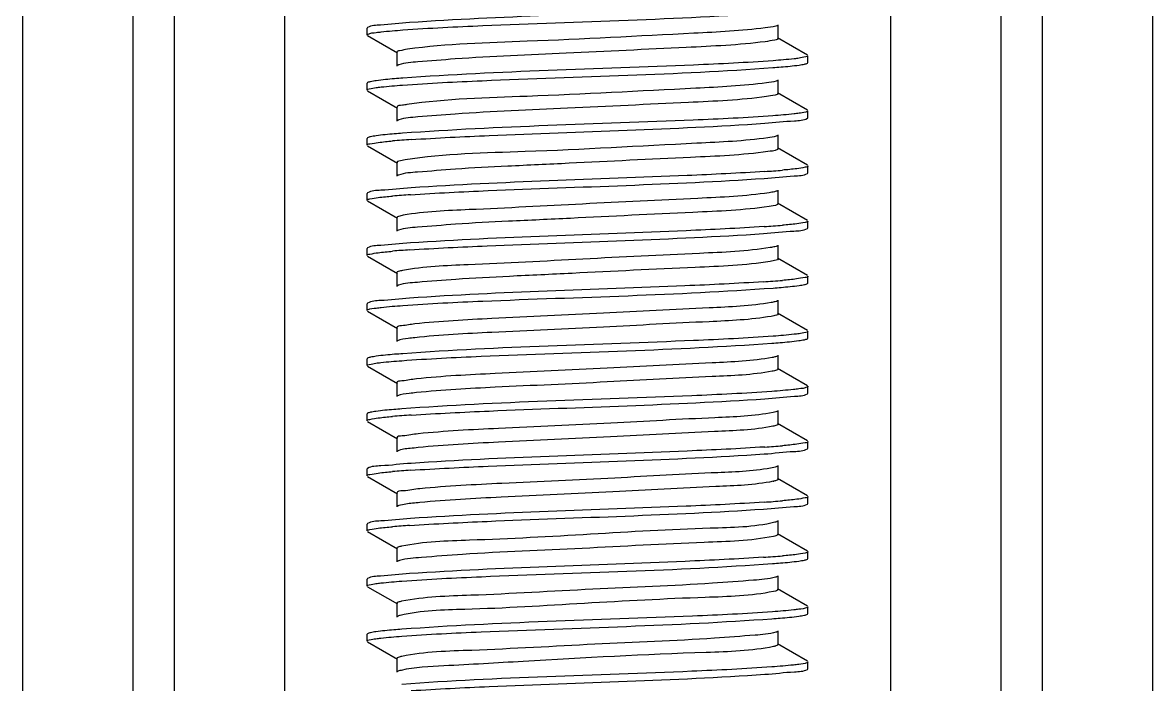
# Model space of a CAD drawing. Extents: x 27938 to 650306, y -92720 to 1524912.
# Drawn here: x 294381.2 to 294869.4, y 843478.6 to 843764.6 of the extents above; entities that cross this region are included whole.
import ezdxf

# ---------------------------------------------------------------- set-up
doc = ezdxf.new("R2010")
doc.units = 0
doc.header["$LTSCALE"] = 1000
doc.header["$MEASUREMENT"] = 0

msp = doc.modelspace()

# ---------------------------------------------------------------- linework, layer by layer
at = {"linetype": 'Continuous'}
for p, q in [((294381.22, 847691.77), (294381.22, 842950.74)), ((294428.85, 847691.77), (294428.85, 842950.74)), ((294446.71, 847691.77), (294446.71, 842950.74)), ((294494.33, 847691.77), (294494.33, 842950.74)), ((294756.27, 847691.77), (294756.27, 842950.74)), ((294803.9, 847691.77), (294803.9, 842950.74)), ((294821.76, 847691.77), (294821.76, 842950.74)), ((294869.39, 847691.77), (294869.39, 842950.74)), ((294530.28, 843762.48), (294530.05, 843762.22)), ((294530.05, 843759.24), (294530.05, 843762.22)), ((294530.05, 843759.24), (294530.05, 843762.22)), ((294707.67, 843757.75), (294707.67, 843763.71)), ((294530.28, 843758.98), (294543.2, 843751.5)), ((294720.33, 843750.57), (294707.41, 843758.05)), ((294542.94, 843751.8), (294542.94, 843745.85)), ((294720.56, 843747.34), (294720.56, 843750.31)), ((294720.56, 843747.34), (294720.56, 843750.31)), ((294720.33, 843747.07), (294720.56, 843747.34)), ((294707.67, 843733.94), (294707.67, 843739.89)), ((294530.28, 843738.67), (294530.05, 843738.41)), ((294530.05, 843735.43), (294530.05, 843738.41)), ((294530.05, 843735.43), (294530.05, 843738.41)), ((294530.28, 843735.17), (294543.2, 843727.69)), ((294720.33, 843726.76), (294707.41, 843734.24)), ((294542.94, 843727.99), (294542.94, 843722.03)), ((294720.56, 843723.52), (294720.56, 843726.5)), ((294720.56, 843723.52), (294720.56, 843726.5)), ((294720.33, 843723.26), (294720.56, 843723.52)), ((294707.67, 843710.13), (294707.67, 843716.08)), ((294530.28, 843714.85), (294530.05, 843714.59)), ((294530.05, 843711.62), (294530.05, 843714.59)), ((294530.05, 843711.62), (294530.05, 843714.59)), ((294530.28, 843711.36), (294543.2, 843703.87)), ((294720.33, 843702.95), (294707.41, 843710.43)), ((294542.94, 843704.17), (294542.94, 843698.22)), ((294720.56, 843699.71), (294720.56, 843702.69)), ((294720.56, 843699.71), (294720.56, 843702.69)), ((294720.33, 843699.45), (294720.56, 843699.71)), ((294707.67, 843686.31), (294707.67, 843692.27)), ((294530.28, 843691.04), (294530.05, 843690.78)), ((294530.05, 843687.8), (294530.05, 843690.78)), ((294530.05, 843687.8), (294530.05, 843690.78)), ((294530.28, 843687.54), (294543.2, 843680.06)), ((294720.33, 843679.13), (294707.41, 843686.62)), ((294542.94, 843680.36), (294542.94, 843674.41)), ((294720.56, 843675.9), (294720.56, 843678.87)), ((294720.56, 843675.9), (294720.56, 843678.87)), ((294543.65, 843674.91), (294543.2, 843674.71)), ((294720.33, 843675.64), (294720.56, 843675.9)), ((294530.28, 843667.23), (294530.05, 843666.97)), ((294530.05, 843663.99), (294530.05, 843666.97)), ((294530.05, 843663.99), (294530.05, 843666.97)), ((294707.67, 843662.5), (294707.67, 843668.46)), ((294530.28, 843663.73), (294543.2, 843656.25)), ((294720.33, 843655.32), (294707.41, 843662.8)), ((294542.94, 843656.55), (294542.94, 843650.6)), ((294720.33, 843651.82), (294720.56, 843652.08)), ((294720.56, 843652.08), (294720.56, 843655.06)), ((294720.56, 843652.08), (294720.56, 843655.06)), ((294543.61, 843651.08), (294543.2, 843650.9)), ((294530.28, 843643.41), (294530.05, 843643.15)), ((294530.05, 843640.18), (294530.05, 843643.15)), ((294530.05, 843640.18), (294530.05, 843643.15)), ((294707.67, 843638.69), (294707.67, 843644.64)), ((294530.28, 843639.92), (294543.2, 843632.43)), ((294720.33, 843631.51), (294707.41, 843638.99)), ((294542.94, 843632.74), (294542.94, 843626.78)), ((294720.33, 843628.01), (294720.56, 843628.27)), ((294720.56, 843628.27), (294720.56, 843631.25)), ((294720.56, 843628.27), (294720.56, 843631.25)), ((294530.28, 843619.6), (294530.05, 843619.34)), ((294530.05, 843616.36), (294530.05, 843619.34)), ((294530.05, 843616.36), (294530.05, 843619.34)), ((294707.67, 843614.88), (294707.67, 843620.83)), ((294530.28, 843616.1), (294543.2, 843608.62)), ((294720.33, 843607.7), (294707.41, 843615.18)), ((294542.94, 843608.92), (294542.94, 843602.97)), ((294720.33, 843604.2), (294720.56, 843604.46)), ((294720.56, 843604.46), (294720.56, 843607.43)), ((294720.56, 843604.46), (294720.56, 843607.43)), ((294530.28, 843595.79), (294530.05, 843595.53)), ((294530.05, 843592.55), (294530.05, 843595.53)), ((294530.05, 843592.55), (294530.05, 843595.53)), ((294707.67, 843591.06), (294707.67, 843597.02)), ((294530.28, 843592.29), (294543.2, 843584.81)), ((294720.33, 843583.88), (294707.41, 843591.37)), ((294542.94, 843585.11), (294542.94, 843579.16)), ((294720.33, 843580.38), (294720.56, 843580.65)), ((294720.56, 843580.65), (294720.56, 843583.62)), ((294720.56, 843580.65), (294720.56, 843583.62)), ((294530.28, 843571.98), (294530.05, 843571.72)), ((294530.05, 843568.74), (294530.05, 843571.72)), ((294530.05, 843568.74), (294530.05, 843571.72)), ((294707.67, 843567.25), (294707.67, 843573.2)), ((294530.28, 843568.48), (294543.2, 843561)), ((294720.33, 843560.07), (294707.41, 843567.55)), ((294542.94, 843561.3), (294542.94, 843555.34)), ((294720.56, 843556.83), (294720.56, 843559.81)), ((294720.56, 843556.83), (294720.56, 843559.81)), ((294720.33, 843556.57), (294720.56, 843556.83)), ((294530.28, 843548.16), (294530.05, 843547.9)), ((294530.05, 843544.93), (294530.05, 843547.9)), ((294530.05, 843544.93), (294530.05, 843547.9)), ((294530.28, 843544.67), (294543.2, 843537.18)), ((294707.67, 843543.44), (294707.67, 843549.39)), ((294706.2, 843542.72), (294705.6, 843542.59)), ((294720.33, 843536.26), (294707.41, 843543.74)), ((294542.94, 843537.48), (294542.94, 843531.53)), ((294720.56, 843533.02), (294720.56, 843536)), ((294720.56, 843533.02), (294720.56, 843536)), ((294720.33, 843532.76), (294720.56, 843533.02)), ((294707.67, 843519.63), (294707.67, 843525.58)), ((294530.28, 843524.35), (294530.05, 843524.09)), ((294530.05, 843521.11), (294530.05, 843524.09)), ((294530.05, 843521.11), (294530.05, 843524.09)), ((294530.28, 843520.85), (294543.2, 843513.37)), ((294706.49, 843518.98), (294705.65, 843518.79)), ((294720.33, 843512.44), (294707.41, 843519.93)), ((294542.94, 843513.67), (294542.94, 843507.72)), ((294720.56, 843509.21), (294720.56, 843512.18)), ((294720.56, 843509.21), (294720.56, 843512.18)), ((294720.33, 843508.95), (294720.56, 843509.21)), ((294707.67, 843495.81), (294707.67, 843501.77)), ((294530.28, 843500.54), (294530.05, 843500.28)), ((294530.05, 843497.3), (294530.05, 843500.28)), ((294530.05, 843497.3), (294530.05, 843500.28)), ((294530.28, 843497.04), (294543.2, 843489.56)), ((294720.33, 843488.63), (294707.41, 843496.11)), ((294542.94, 843489.86), (294542.94, 843483.91)), ((294720.56, 843485.39), (294720.56, 843488.37)), ((294720.56, 843485.39), (294720.56, 843488.37)), ((294720.33, 843485.13), (294720.56, 843485.39))]:
    msp.add_line(p, q, dxfattribs=at)
for centre, radius, start, end in [((294576.83, 843287.34), 427.62, 93.719, 94.7992), ((294674.3, 844120.37), 421, 273.7601, 274.8008), ((294576.42, 843268.74), 422.38, 93.7519, 94.8), ((294673.89, 844101.72), 426.18, 273.7273, 274.8001), ((294575.99, 843250.35), 416.95, 93.7864, 94.801), ((294673.51, 844082.78), 431.07, 273.6966, 274.7995), ((294576.84, 843168.11), 427.78, 93.7179, 94.7992), ((294674.31, 844001.13), 420.83, 273.7612, 274.8008), ((294576.43, 843149.5), 422.56, 93.7508, 94.8), ((294701.57, 843585.91), 19.92, 281.4492, 282.4619), ((294673.91, 843982.49), 426.01, 273.7284, 274.8001), ((294576, 843131.11), 417.13, 93.7852, 94.8009), ((294673.52, 843963.56), 430.91, 273.6976, 274.7995)]:
    msp.add_arc(centre, radius, start, end, dxfattribs=at)
for points, knots in [([(294701.29, 843771.67), (294690.01, 843770.93), (294639.06, 843768.49), (294588.05, 843767.28), (294548.44, 843764.61)], [0, 0, 0, 0, 0.221727, 1, 1, 1, 1]), ([(294548.44, 843764.61), (294544.24, 843764.33), (294538.34, 843763.51), (294531.92, 843763.42), (294530.28, 843762.48)], [0, 0, 0, 0, 0.690699, 1, 1, 1, 1]), ([(294545.49, 843761.43), (294557.01, 843762.27), (294610.34, 843764.87), (294663.76, 843765.91), (294705.5, 843768.99)], [0, 0, 0, 0, 0.216168, 1, 1, 1, 1]), ([(294530.05, 843759.24), (294530.05, 843759.37), (294531.46, 843760.25), (294532.76, 843760.16), (294534.01, 843760.34)], [0, 0, 0, 0, 0.088884, 1, 1, 1, 1]), ([(294534.01, 843760.34), (294534.74, 843760.44), (294538.56, 843760.9), (294542.39, 843761.2), (294545.49, 843761.43)], [0, 0, 0, 0, 0.191575, 1, 1, 1, 1]), ([(294702.09, 843762.3), (294691.86, 843761), (294657.52, 843759.37), (294606.06, 843756.47), (294564.65, 843755.46), (294547.54, 843753.07)], [0, 0, 0, 0, 0.199783, 0.665188, 1, 1, 1, 1]), ([(294707.41, 843763.41), (294707.19, 843763.28), (294705.45, 843762.7), (294703.64, 843762.5), (294702.09, 843762.3)], [0, 0, 0, 0, 0.137062, 1, 1, 1, 1]), ([(294702.09, 843756.35), (294690.77, 843754.91), (294662.05, 843753.63), (294617.42, 843751.32), (294578.67, 843749.84), (294554.68, 843747.82), (294546.47, 843747.23), (294543.83, 843746.4)], [0, 0, 0, 0, 0.215732, 0.542961, 0.846149, 0.947566, 1, 1, 1, 1]), ([(294707.67, 843757.75), (294707.67, 843757.23), (294704.88, 843756.91), (294703.48, 843756.53), (294702.09, 843756.35)], [0, 0, 0, 0, 0.271371, 1, 1, 1, 1]), ([(294547.54, 843753.07), (294546.39, 843752.91), (294545.2, 843752.6), (294542.94, 843752.24), (294542.94, 843751.8)], [0, 0, 0, 0, 0.725335, 1, 1, 1, 1]), ([(294720.56, 843750.31), (294720.56, 843749.94), (294718.67, 843749.62), (294717.68, 843749.37), (294716.72, 843749.23)], [0, 0, 0, 0, 0.27461, 1, 1, 1, 1]), ([(294543.83, 843746.4), (294543.71, 843746.36), (294543.5, 843746.29), (294543.29, 843746.2), (294543.2, 843746.15)], [0, 0, 0, 0, 0.562806, 1, 1, 1, 1]), ([(294545.33, 843737.61), (294556.83, 843738.45), (294610.2, 843741.05), (294663.65, 843742.09), (294705.45, 843745.17)], [0, 0, 0, 0, 0.215679, 1, 1, 1, 1]), ([(294705.5, 843748.15), (294694.07, 843747.31), (294640.73, 843744.71), (294587.32, 843743.64), (294545.49, 843740.59)], [0, 0, 0, 0, 0.214685, 1, 1, 1, 1]), ([(294705.45, 843745.17), (294706.6, 843745.26), (294710.36, 843745.55), (294714.12, 843745.89), (294716.7, 843746.25)], [0, 0, 0, 0, 0.307511, 1, 1, 1, 1]), ([(294716.72, 843749.23), (294716.01, 843749.13), (294712.28, 843748.67), (294708.53, 843748.38), (294705.5, 843748.15)], [0, 0, 0, 0, 0.191301, 1, 1, 1, 1]), ([(294716.7, 843746.25), (294717.49, 843746.37), (294718.71, 843746.58), (294719.94, 843746.85), (294720.33, 843747.07)], [0, 0, 0, 0, 0.642979, 1, 1, 1, 1]), ([(294545.49, 843740.59), (294544.32, 843740.51), (294540.48, 843740.21), (294536.65, 843739.87), (294534.01, 843739.5)], [0, 0, 0, 0, 0.307212, 1, 1, 1, 1]), ([(294530.05, 843735.43), (294530.05, 843735.8), (294531.97, 843736.12), (294532.98, 843736.38), (294533.97, 843736.52)], [0, 0, 0, 0, 0.274258, 1, 1, 1, 1]), ([(294534.01, 843739.5), (294533.2, 843739.39), (294531.95, 843739.17), (294530.67, 843738.89), (294530.28, 843738.67)], [0, 0, 0, 0, 0.644106, 1, 1, 1, 1]), ([(294533.97, 843736.52), (294534.69, 843736.62), (294538.47, 843737.08), (294542.26, 843737.38), (294545.33, 843737.61)], [0, 0, 0, 0, 0.191496, 1, 1, 1, 1]), ([(294702.67, 843738.57), (294692.53, 843737.21), (294657.98, 843735.62), (294606.24, 843732.61), (294564.43, 843731.71), (294547.22, 843729.21)], [0, 0, 0, 0, 0.197098, 0.665048, 1, 1, 1, 1]), ([(294707.4, 843739.59), (294707.21, 843739.48), (294705.66, 843738.95), (294704.05, 843738.75), (294702.67, 843738.57)], [0, 0, 0, 0, 0.140352, 1, 1, 1, 1]), ([(294702.67, 843732.61), (294691.49, 843731.11), (294662.75, 843729.88), (294617.95, 843727.52), (294578.84, 843726.06), (294554.65, 843723.99), (294546.39, 843723.43), (294543.76, 843722.57)], [0, 0, 0, 0, 0.212511, 0.540713, 0.846077, 0.947938, 1, 1, 1, 1]), ([(294707.67, 843733.94), (294707.67, 843733.47), (294705.19, 843733.12), (294703.92, 843732.78), (294702.67, 843732.61)], [0, 0, 0, 0, 0.273189, 1, 1, 1, 1]), ([(294547.22, 843729.21), (294546.6, 843729.12), (294545.39, 843728.78), (294542.94, 843728.85), (294542.94, 843727.99)], [0, 0, 0, 0, 0.421551, 1, 1, 1, 1]), ([(294716.7, 843725.42), (294715.99, 843725.32), (294712.25, 843724.86), (294708.49, 843724.56), (294705.45, 843724.34)], [0, 0, 0, 0, 0.191312, 1, 1, 1, 1]), ([(294720.56, 843726.5), (294720.56, 843726.13), (294718.67, 843725.81), (294717.67, 843725.55), (294716.7, 843725.42)], [0, 0, 0, 0, 0.274539, 1, 1, 1, 1]), ([(294543.76, 843722.57), (294543.65, 843722.53), (294543.46, 843722.47), (294543.28, 843722.38), (294543.2, 843722.34)], [0, 0, 0, 0, 0.558561, 1, 1, 1, 1]), ([(294705.45, 843724.34), (294693.99, 843723.49), (294640.61, 843720.89), (294587.16, 843719.83), (294545.33, 843716.77)], [0, 0, 0, 0, 0.215024, 1, 1, 1, 1]), ([(294549.09, 843714.05), (294560.34, 843714.8), (294611.27, 843717.24), (294662.27, 843718.46), (294701.91, 843721.11)], [0, 0, 0, 0, 0.220951, 1, 1, 1, 1]), ([(294701.91, 843721.11), (294706.18, 843721.4), (294712.15, 843722.22), (294718.67, 843722.31), (294720.33, 843723.26)], [0, 0, 0, 0, 0.690937, 1, 1, 1, 1]), ([(294533.97, 843715.68), (294533.16, 843715.57), (294531.93, 843715.36), (294530.67, 843715.08), (294530.28, 843714.85)], [0, 0, 0, 0, 0.643624, 1, 1, 1, 1]), ([(294545.33, 843716.77), (294544.17, 843716.68), (294540.37, 843716.39), (294536.58, 843716.05), (294533.97, 843715.68)], [0, 0, 0, 0, 0.307309, 1, 1, 1, 1]), ([(294707.4, 843715.78), (294707.22, 843715.68), (294705.87, 843715.19), (294704.44, 843715), (294703.22, 843714.83)], [0, 0, 0, 0, 0.143993, 1, 1, 1, 1]), ([(294530.05, 843711.62), (294530.05, 843712.07), (294532.49, 843712.34), (294533.7, 843712.68), (294534.92, 843712.83)], [0, 0, 0, 0, 0.27062, 1, 1, 1, 1]), ([(294703.22, 843714.83), (294693.08, 843713.39), (294658.04, 843711.87), (294605.9, 843708.64), (294563.61, 843708.01), (294546.48, 843705.29)], [0, 0, 0, 0, 0.195714, 0.66858, 1, 1, 1, 1]), ([(294703.22, 843708.88), (294692.19, 843707.31), (294663.46, 843706.12), (294626.02, 843704.21), (294592.13, 843702.6), (294570.27, 843701.55), (294554.64, 843700.16), (294546.32, 843699.62), (294543.7, 843698.74)], [0, 0, 0, 0, 0.209152, 0.538245, 0.703966, 0.845837, 0.948213, 1, 1, 1, 1]), ([(294707.67, 843710.13), (294707.67, 843709.99), (294706.09, 843708.98), (294704.63, 843709.08), (294703.22, 843708.88)], [0, 0, 0, 0, 0.089964, 1, 1, 1, 1]), ([(294546.48, 843705.29), (294545.59, 843705.15), (294544.64, 843704.92), (294542.94, 843704.52), (294542.94, 843704.17)], [0, 0, 0, 0, 0.720116, 1, 1, 1, 1]), ([(294720.56, 843702.69), (294720.56, 843702.24), (294718.17, 843701.96), (294716.98, 843701.63), (294715.78, 843701.48)], [0, 0, 0, 0, 0.270908, 1, 1, 1, 1]), ([(294543.7, 843698.74), (294543.61, 843698.7), (294543.44, 843698.64), (294543.27, 843698.56), (294543.2, 843698.52)], [0, 0, 0, 0, 0.554726, 1, 1, 1, 1]), ([(294548.78, 843690.22), (294559.97, 843690.97), (294610.91, 843693.41), (294661.91, 843694.64), (294701.6, 843697.28)], [0, 0, 0, 0, 0.219921, 1, 1, 1, 1]), ([(294701.91, 843700.27), (294690.73, 843699.53), (294639.79, 843697.08), (294588.8, 843695.85), (294549.09, 843693.22)], [0, 0, 0, 0, 0.219663, 1, 1, 1, 1]), ([(294701.6, 843697.28), (294705.94, 843697.57), (294712.01, 843698.41), (294718.64, 843698.48), (294720.33, 843699.45)], [0, 0, 0, 0, 0.691235, 1, 1, 1, 1]), ([(294549.09, 843693.22), (294544.73, 843692.93), (294538.63, 843692.08), (294531.97, 843692.01), (294530.28, 843691.04)], [0, 0, 0, 0, 0.691322, 1, 1, 1, 1]), ([(294703.74, 843691.09), (294693.57, 843689.56), (294666.61, 843688.41), (294623.43, 843686.27), (294581.03, 843683.95), (294555.05, 843683.03), (294545.66, 843681.34)], [0, 0, 0, 0, 0.194809, 0.509786, 0.819314, 1, 1, 1, 1]), ([(294707.4, 843691.97), (294707.01, 843691.74), (294705.76, 843691.44), (294704.54, 843691.21), (294703.74, 843691.09)], [0, 0, 0, 0, 0.362559, 1, 1, 1, 1]), ([(294530.05, 843687.8), (294530.05, 843688.25), (294532.45, 843688.53), (294533.65, 843688.86), (294534.86, 843689.01)], [0, 0, 0, 0, 0.270822, 1, 1, 1, 1]), ([(294707.67, 843686.31), (294707.67, 843686.19), (294706.32, 843685.25), (294704.99, 843685.33), (294703.74, 843685.14)], [0, 0, 0, 0, 0.092494, 1, 1, 1, 1]), ([(294545.66, 843681.34), (294544.97, 843681.21), (294544.21, 843681.04), (294542.94, 843680.64), (294542.94, 843680.36)], [0, 0, 0, 0, 0.713836, 1, 1, 1, 1]), ([(294703.74, 843685.14), (294692.87, 843683.5), (294664.17, 843682.38), (294626.67, 843680.42), (294592.5, 843678.81), (294570.4, 843677.75), (294554.64, 843676.33), (294546.26, 843675.82), (294543.65, 843674.91)], [0, 0, 0, 0, 0.205664, 0.535582, 0.702489, 0.845448, 0.948405, 1, 1, 1, 1]), ([(294701.6, 843676.44), (294690.37, 843675.69), (294639.43, 843673.25), (294588.43, 843672.03), (294548.78, 843669.38)], [0, 0, 0, 0, 0.220688, 1, 1, 1, 1]), ([(294720.56, 843678.87), (294720.56, 843678.42), (294718.14, 843678.15), (294716.93, 843677.81), (294715.72, 843677.66)], [0, 0, 0, 0, 0.270705, 1, 1, 1, 1]), ([(294548.45, 843666.39), (294559.59, 843667.14), (294610.54, 843669.59), (294661.55, 843670.82), (294701.3, 843673.44)], [0, 0, 0, 0, 0.218885, 1, 1, 1, 1]), ([(294701.3, 843673.44), (294705.71, 843673.74), (294711.88, 843674.59), (294718.62, 843674.65), (294720.33, 843675.64)], [0, 0, 0, 0, 0.691515, 1, 1, 1, 1]), ([(294548.78, 843669.38), (294544.49, 843669.1), (294538.49, 843668.27), (294531.95, 843668.18), (294530.28, 843667.23)], [0, 0, 0, 0, 0.691024, 1, 1, 1, 1]), ([(294704.23, 843667.36), (294694.16, 843665.73), (294667.06, 843664.66), (294623.56, 843662.47), (294580.82, 843660.07), (294554.65, 843659.26), (294545.32, 843657.46)], [0, 0, 0, 0, 0.192287, 0.509303, 0.821123, 1, 1, 1, 1]), ([(294707.4, 843668.15), (294707.06, 843667.95), (294705.98, 843667.67), (294704.91, 843667.47), (294704.23, 843667.36)], [0, 0, 0, 0, 0.368275, 1, 1, 1, 1]), ([(294530.05, 843663.99), (294530.05, 843664.44), (294532.41, 843664.71), (294533.6, 843665.04), (294534.79, 843665.19)], [0, 0, 0, 0, 0.271063, 1, 1, 1, 1]), ([(294707.67, 843662.5), (294707.66, 843662.16), (294706.03, 843661.77), (294705.1, 843661.54), (294704.23, 843661.4)], [0, 0, 0, 0, 0.280678, 1, 1, 1, 1]), ([(294545.32, 843657.46), (294544.72, 843657.35), (294544.03, 843657.19), (294542.94, 843656.8), (294542.94, 843656.55)], [0, 0, 0, 0, 0.710342, 1, 1, 1, 1]), ([(294704.23, 843661.4), (294693.53, 843659.68), (294664.86, 843658.64), (294627.34, 843656.63), (294592.89, 843655.01), (294570.55, 843653.96), (294554.66, 843652.5), (294546.21, 843652.02), (294543.61, 843651.08)], [0, 0, 0, 0, 0.202057, 0.532738, 0.700843, 0.844928, 0.948524, 1, 1, 1, 1]), ([(294701.3, 843652.61), (294690.02, 843651.86), (294639.07, 843649.43), (294588.06, 843648.22), (294548.45, 843645.55)], [0, 0, 0, 0, 0.221694, 1, 1, 1, 1]), ([(294720.56, 843655.06), (294720.56, 843654.6), (294718.11, 843654.33), (294716.89, 843654), (294715.66, 843653.84)], [0, 0, 0, 0, 0.270538, 1, 1, 1, 1]), ([(294545.5, 843642.37), (294557.01, 843643.21), (294610.35, 843645.8), (294663.77, 843646.85), (294705.5, 843649.92)], [0, 0, 0, 0, 0.216188, 1, 1, 1, 1]), ([(294705.5, 843649.92), (294706.66, 843650.01), (294710.4, 843650.3), (294714.14, 843650.64), (294716.72, 843651)], [0, 0, 0, 0, 0.307529, 1, 1, 1, 1]), ([(294716.72, 843651), (294717.5, 843651.12), (294718.71, 843651.33), (294719.95, 843651.6), (294720.33, 843651.82)], [0, 0, 0, 0, 0.642817, 1, 1, 1, 1]), ([(294548.45, 843645.55), (294544.25, 843645.27), (294538.35, 843644.45), (294531.92, 843644.36), (294530.28, 843643.41)], [0, 0, 0, 0, 0.69071, 1, 1, 1, 1]), ([(294534.01, 843641.27), (294534.74, 843641.38), (294538.56, 843641.84), (294542.4, 843642.14), (294545.5, 843642.37)], [0, 0, 0, 0, 0.191576, 1, 1, 1, 1]), ([(294704.69, 843643.62), (294695.85, 843642.09), (294671.55, 843641.1), (294631.35, 843638.89), (294588.92, 843636.97), (294561.73, 843635.59), (294550.66, 843634.39)], [0, 0, 0, 0, 0.174435, 0.471025, 0.783552, 1, 1, 1, 1]), ([(294707.4, 843644.34), (294707.1, 843644.17), (294706.18, 843643.9), (294705.27, 843643.72), (294704.69, 843643.62)], [0, 0, 0, 0, 0.374646, 1, 1, 1, 1]), ([(294530.05, 843640.18), (294530.05, 843640.3), (294531.47, 843641.19), (294532.76, 843641.1), (294534.01, 843641.27)], [0, 0, 0, 0, 0.088875, 1, 1, 1, 1]), ([(294704.69, 843637.67), (294695.85, 843636.14), (294671.55, 843635.15), (294631.35, 843632.93), (294588.92, 843631.02), (294561.73, 843629.64), (294550.66, 843628.44)], [0, 0, 0, 0, 0.174435, 0.471025, 0.783552, 1, 1, 1, 1]), ([(294707.67, 843638.69), (294707.66, 843638.39), (294706.27, 843637.99), (294705.44, 843637.8), (294704.69, 843637.67)], [0, 0, 0, 0, 0.284151, 1, 1, 1, 1]), ([(294550.66, 843634.39), (294548.73, 843634.18), (294546.88, 843633.62), (294542.94, 843633.44), (294542.94, 843632.74)], [0, 0, 0, 0, 0.732932, 1, 1, 1, 1]), ([(294550.66, 843628.44), (294549.72, 843628.33), (294547.25, 843627.96), (294544.58, 843627.88), (294543.2, 843627.08)], [0, 0, 0, 0, 0.372044, 1, 1, 1, 1]), ([(294705.5, 843629.09), (294694.07, 843628.25), (294640.74, 843625.64), (294587.32, 843624.58), (294545.5, 843621.53)], [0, 0, 0, 0, 0.214671, 1, 1, 1, 1]), ([(294716.72, 843630.17), (294716.01, 843630.07), (294712.28, 843629.61), (294708.53, 843629.31), (294705.5, 843629.09)], [0, 0, 0, 0, 0.191301, 1, 1, 1, 1]), ([(294716.57, 843627.17), (294717.39, 843627.29), (294718.65, 843627.5), (294719.93, 843627.78), (294720.33, 843628.01)], [0, 0, 0, 0, 0.644379, 1, 1, 1, 1]), ([(294720.56, 843631.25), (294720.56, 843630.88), (294718.67, 843630.56), (294717.68, 843630.3), (294716.72, 843630.17)], [0, 0, 0, 0, 0.274613, 1, 1, 1, 1]), ([(294545.06, 843618.52), (294556.47, 843619.36), (294609.77, 843621.97), (294663.15, 843623.04), (294704.96, 843626.07)], [0, 0, 0, 0, 0.214378, 1, 1, 1, 1]), ([(294704.96, 843626.07), (294706.15, 843626.16), (294710.03, 843626.46), (294713.9, 843626.8), (294716.57, 843627.17)], [0, 0, 0, 0, 0.30728, 1, 1, 1, 1]), ([(294534.01, 843620.44), (294533.2, 843620.32), (294531.95, 843620.11), (294530.67, 843619.83), (294530.28, 843619.6)], [0, 0, 0, 0, 0.644124, 1, 1, 1, 1]), ([(294533.88, 843617.44), (294534.59, 843617.54), (294538.3, 843618), (294542.04, 843618.3), (294545.06, 843618.52)], [0, 0, 0, 0, 0.191268, 1, 1, 1, 1]), ([(294545.5, 843621.53), (294544.32, 843621.44), (294540.49, 843621.15), (294536.65, 843620.81), (294534.01, 843620.44)], [0, 0, 0, 0, 0.30721, 1, 1, 1, 1]), ([(294705.11, 843619.88), (294696.57, 843618.29), (294672.65, 843617.4), (294632.81, 843615.11), (294590.19, 843613.24), (294562.69, 843611.83), (294551.37, 843610.65)], [0, 0, 0, 0, 0.169335, 0.463986, 0.778446, 1, 1, 1, 1]), ([(294707.4, 843620.53), (294707.14, 843620.38), (294706.37, 843620.14), (294705.6, 843619.97), (294705.11, 843619.88)], [0, 0, 0, 0, 0.381761, 1, 1, 1, 1]), ([(294530.05, 843616.36), (294530.05, 843616.73), (294531.93, 843617.05), (294532.92, 843617.31), (294533.88, 843617.44)], [0, 0, 0, 0, 0.27468, 1, 1, 1, 1]), ([(294705.11, 843613.93), (294696.57, 843612.34), (294672.65, 843611.44), (294632.81, 843609.16), (294590.19, 843607.28), (294562.69, 843605.88), (294551.37, 843604.7)], [0, 0, 0, 0, 0.169335, 0.463986, 0.778446, 1, 1, 1, 1]), ([(294707.66, 843614.88), (294707.66, 843614.61), (294706.49, 843614.22), (294705.76, 843614.05), (294705.11, 843613.93)], [0, 0, 0, 0, 0.288381, 1, 1, 1, 1]), ([(294551.37, 843610.65), (294549.27, 843610.43), (294547.27, 843609.8), (294542.94, 843609.69), (294542.94, 843608.92)], [0, 0, 0, 0, 0.73383, 1, 1, 1, 1]), ([(294551.37, 843604.7), (294550.34, 843604.59), (294547.64, 843604.19), (294544.7, 843604.14), (294543.2, 843603.27)], [0, 0, 0, 0, 0.374075, 1, 1, 1, 1]), ([(294704.96, 843605.24), (294693.43, 843604.4), (294640.13, 843601.8), (294586.75, 843600.76), (294545.06, 843597.68)], [0, 0, 0, 0, 0.216629, 1, 1, 1, 1]), ([(294701.92, 843602.05), (294706.18, 843602.33), (294712.16, 843603.16), (294718.67, 843603.25), (294720.33, 843604.2)], [0, 0, 0, 0, 0.690927, 1, 1, 1, 1]), ([(294716.57, 843606.33), (294715.83, 843606.23), (294711.97, 843605.77), (294708.1, 843605.46), (294704.96, 843605.24)], [0, 0, 0, 0, 0.191487, 1, 1, 1, 1]), ([(294720.56, 843607.43), (294720.56, 843607.31), (294719.13, 843606.42), (294717.83, 843606.51), (294716.57, 843606.33)], [0, 0, 0, 0, 0.088741, 1, 1, 1, 1]), ([(294549.1, 843594.99), (294560.35, 843595.74), (294611.29, 843598.18), (294662.28, 843599.39), (294701.92, 843602.05)], [0, 0, 0, 0, 0.220985, 1, 1, 1, 1]), ([(294530.05, 843592.55), (294530.05, 843593.01), (294532.49, 843593.28), (294533.7, 843593.62), (294534.92, 843593.77)], [0, 0, 0, 0, 0.270614, 1, 1, 1, 1]), ([(294533.88, 843596.61), (294533.09, 843596.49), (294531.89, 843596.28), (294530.66, 843596.01), (294530.28, 843595.79)], [0, 0, 0, 0, 0.642692, 1, 1, 1, 1]), ([(294545.06, 843597.68), (294543.91, 843597.6), (294540.18, 843597.31), (294536.44, 843596.97), (294533.88, 843596.61)], [0, 0, 0, 0, 0.307565, 1, 1, 1, 1]), ([(294705.51, 843596.15), (294697.26, 843594.48), (294673.73, 843593.7), (294634.26, 843591.34), (294591.47, 843589.5), (294563.67, 843588.08), (294552.12, 843586.92)], [0, 0, 0, 0, 0.164215, 0.456918, 0.773319, 1, 1, 1, 1]), ([(294707.4, 843596.72), (294707.18, 843596.59), (294706.55, 843596.38), (294705.9, 843596.23), (294705.51, 843596.15)], [0, 0, 0, 0, 0.389817, 1, 1, 1, 1]), ([(294705.43, 843590.18), (294697.14, 843588.53), (294673.59, 843587.72), (294634.12, 843585.39), (294591.39, 843583.54), (294563.65, 843582.12), (294552.12, 843580.96)], [0, 0, 0, 0, 0.165027, 0.457743, 0.773694, 1, 1, 1, 1]), ([(294707.66, 843591.06), (294707.66, 843590.83), (294706.65, 843590.44), (294706, 843590.29), (294705.43, 843590.18)], [0, 0, 0, 0, 0.292222, 1, 1, 1, 1]), ([(294552.12, 843586.92), (294549.83, 843586.69), (294547.67, 843585.99), (294542.94, 843585.94), (294542.95, 843585.11)], [0, 0, 0, 0, 0.734573, 1, 1, 1, 1]), ([(294552.12, 843580.96), (294550.99, 843580.85), (294548.04, 843580.42), (294544.83, 843580.4), (294543.2, 843579.46)], [0, 0, 0, 0, 0.375922, 1, 1, 1, 1]), ([(294701.92, 843581.21), (294690.75, 843580.46), (294639.81, 843578.02), (294588.81, 843576.79), (294549.1, 843574.15)], [0, 0, 0, 0, 0.219629, 1, 1, 1, 1]), ([(294701.61, 843578.21), (294705.95, 843578.5), (294712.02, 843579.34), (294718.64, 843579.42), (294720.33, 843580.38)], [0, 0, 0, 0, 0.691226, 1, 1, 1, 1]), ([(294720.56, 843583.62), (294720.56, 843583.17), (294718.17, 843582.9), (294716.98, 843582.57), (294715.78, 843582.42)], [0, 0, 0, 0, 0.270915, 1, 1, 1, 1]), ([(294549.1, 843574.15), (294544.74, 843573.87), (294538.64, 843573.02), (294531.97, 843572.95), (294530.28, 843571.98)], [0, 0, 0, 0, 0.691332, 1, 1, 1, 1]), ([(294548.79, 843571.16), (294559.98, 843571.9), (294610.92, 843574.35), (294661.92, 843575.58), (294701.61, 843578.21)], [0, 0, 0, 0, 0.219955, 1, 1, 1, 1]), ([(294530.05, 843568.74), (294530.05, 843569.19), (294532.45, 843569.46), (294533.66, 843569.8), (294534.86, 843569.95)], [0, 0, 0, 0, 0.270815, 1, 1, 1, 1]), ([(294705.87, 843572.41), (294697.93, 843570.65), (294674.79, 843570.02), (294635.72, 843567.56), (294592.76, 843565.76), (294564.68, 843564.32), (294552.89, 843563.18)], [0, 0, 0, 0, 0.159071, 0.449817, 0.768166, 1, 1, 1, 1]), ([(294707.4, 843572.9), (294707.22, 843572.79), (294706.71, 843572.61), (294706.18, 843572.48), (294705.87, 843572.41)], [0, 0, 0, 0, 0.398908, 1, 1, 1, 1]), ([(294705.52, 843566.38), (294697.39, 843564.73), (294674.14, 843563.95), (294635.04, 843561.61), (294592.38, 843559.78), (294564.56, 843558.35), (294552.89, 843557.23)], [0, 0, 0, 0, 0.162868, 0.453695, 0.769951, 1, 1, 1, 1]), ([(294707.66, 843567.25), (294707.66, 843567.05), (294706.88, 843566.69), (294706.32, 843566.56), (294705.87, 843566.46)], [0, 0, 0, 0, 0.299631, 1, 1, 1, 1]), ([(294552.89, 843563.18), (294550.41, 843562.94), (294548.09, 843562.17), (294542.94, 843562.2), (294542.95, 843561.3)], [0, 0, 0, 0, 0.735179, 1, 1, 1, 1]), ([(294720.56, 843559.81), (294720.56, 843559.36), (294718.14, 843559.08), (294716.93, 843558.75), (294715.72, 843558.6)], [0, 0, 0, 0, 0.270711, 1, 1, 1, 1]), ([(294543.85, 843555.91), (294543.72, 843555.87), (294543.5, 843555.79), (294543.29, 843555.7), (294543.2, 843555.65)], [0, 0, 0, 0, 0.564999, 1, 1, 1, 1]), ([(294552.89, 843557.23), (294551.84, 843557.13), (294548.82, 843556.78), (294545.76, 843556.5), (294543.85, 843555.91)], [0, 0, 0, 0, 0.344737, 1, 1, 1, 1]), ([(294701.61, 843557.38), (294690.38, 843556.63), (294639.44, 843554.19), (294588.44, 843552.97), (294548.79, 843550.32)], [0, 0, 0, 0, 0.220655, 1, 1, 1, 1]), ([(294701.31, 843554.38), (294705.72, 843554.67), (294711.88, 843555.53), (294718.62, 843555.59), (294720.33, 843556.57)], [0, 0, 0, 0, 0.691506, 1, 1, 1, 1]), ([(294548.79, 843550.32), (294544.5, 843550.03), (294538.5, 843549.2), (294531.95, 843549.12), (294530.28, 843548.16)], [0, 0, 0, 0, 0.691034, 1, 1, 1, 1]), ([(294548.46, 843547.32), (294559.6, 843548.07), (294610.55, 843550.52), (294661.56, 843551.76), (294701.31, 843554.38)], [0, 0, 0, 0, 0.218919, 1, 1, 1, 1]), ([(294530.05, 843544.93), (294530.05, 843545.37), (294532.41, 843545.65), (294533.6, 843545.97), (294534.79, 843546.13)], [0, 0, 0, 0, 0.271054, 1, 1, 1, 1]), ([(294706.2, 843548.67), (294697.12, 843546.45), (294670.26, 843546.17), (294626.46, 843543.42), (294582.06, 843540.98), (294554.6, 843540.34), (294544.96, 843538.32)], [0, 0, 0, 0, 0.173415, 0.493457, 0.817191, 1, 1, 1, 1]), ([(294707.4, 843549.09), (294707.25, 843549), (294706.85, 843548.85), (294706.44, 843548.73), (294706.2, 843548.67)], [0, 0, 0, 0, 0.409248, 1, 1, 1, 1]), ([(294705.6, 843542.59), (294695.82, 843540.57), (294668.04, 843539.96), (294623.41, 843537.16), (294582.54, 843535.72), (294556.33, 843533.67), (294547.16, 843533.01), (294544.11, 843532.17)], [0, 0, 0, 0, 0.185116, 0.511346, 0.831141, 0.941355, 1, 1, 1, 1]), ([(294707.66, 843543.44), (294707.66, 843543.27), (294707.04, 843542.93), (294706.57, 843542.81), (294706.2, 843542.72)], [0, 0, 0, 0, 0.307326, 1, 1, 1, 1]), ([(294544.96, 843538.32), (294544.45, 843538.22), (294543.84, 843538.08), (294542.95, 843537.7), (294542.95, 843537.48)], [0, 0, 0, 0, 0.705072, 1, 1, 1, 1]), ([(294720.56, 843536), (294720.56, 843535.54), (294718.11, 843535.27), (294716.89, 843534.93), (294715.66, 843534.78)], [0, 0, 0, 0, 0.270543, 1, 1, 1, 1]), ([(294544.11, 843532.17), (294543.93, 843532.12), (294543.62, 843532.03), (294543.32, 843531.9), (294543.2, 843531.83)], [0, 0, 0, 0, 0.578625, 1, 1, 1, 1]), ([(294545.12, 843523.27), (294556.57, 843524.12), (294609.92, 843526.72), (294663.35, 843527.78), (294705.17, 843530.84)], [0, 0, 0, 0, 0.214801, 1, 1, 1, 1]), ([(294701.31, 843533.54), (294690.03, 843532.8), (294639.08, 843530.36), (294588.07, 843529.15), (294548.46, 843526.49)], [0, 0, 0, 0, 0.221661, 1, 1, 1, 1]), ([(294705.17, 843530.84), (294706.35, 843530.92), (294710.17, 843531.22), (294713.99, 843531.56), (294716.62, 843531.93)], [0, 0, 0, 0, 0.307294, 1, 1, 1, 1]), ([(294716.62, 843531.93), (294717.43, 843532.04), (294718.67, 843532.25), (294719.94, 843532.53), (294720.33, 843532.76)], [0, 0, 0, 0, 0.643862, 1, 1, 1, 1]), ([(294548.46, 843526.49), (294544.25, 843526.2), (294538.35, 843525.39), (294531.92, 843525.29), (294530.28, 843524.35)], [0, 0, 0, 0, 0.69072, 1, 1, 1, 1]), ([(294707.4, 843525.28), (294707.29, 843525.21), (294706.98, 843525.08), (294706.67, 843524.99), (294706.49, 843524.94)], [0, 0, 0, 0, 0.421015, 1, 1, 1, 1]), ([(294530.05, 843521.11), (294530.05, 843521.48), (294531.94, 843521.8), (294532.93, 843522.06), (294533.89, 843522.19)], [0, 0, 0, 0, 0.274595, 1, 1, 1, 1]), ([(294533.89, 843522.19), (294534.61, 843522.29), (294538.34, 843522.75), (294542.09, 843523.05), (294545.12, 843523.27)], [0, 0, 0, 0, 0.191284, 1, 1, 1, 1]), ([(294706.49, 843524.94), (294703.44, 843524.1), (294694.27, 843523.44), (294668.05, 843521.39), (294627.18, 843519.95), (294582.56, 843517.15), (294554.79, 843516.54), (294545.01, 843514.52)], [0, 0, 0, 0, 0.058704, 0.168955, 0.488756, 0.814934, 1, 1, 1, 1]), ([(294705.65, 843518.79), (294696.01, 843516.77), (294668.54, 843516.13), (294624.13, 843513.69), (294580.34, 843510.93), (294553.47, 843510.66), (294544.41, 843508.43)], [0, 0, 0, 0, 0.182853, 0.506638, 0.826678, 1, 1, 1, 1]), ([(294707.66, 843519.63), (294707.66, 843519.48), (294707.19, 843519.17), (294706.79, 843519.07), (294706.49, 843518.98)], [0, 0, 0, 0, 0.31689, 1, 1, 1, 1]), ([(294545.01, 843514.52), (294544.49, 843514.41), (294543.87, 843514.27), (294542.95, 843513.9), (294542.95, 843513.67)], [0, 0, 0, 0, 0.705674, 1, 1, 1, 1]), ([(294716.62, 843511.09), (294715.89, 843510.99), (294712.09, 843510.53), (294708.26, 843510.23), (294705.17, 843510)], [0, 0, 0, 0, 0.191497, 1, 1, 1, 1]), ([(294720.56, 843512.18), (294720.56, 843512.06), (294719.15, 843511.18), (294717.87, 843511.26), (294716.62, 843511.09)], [0, 0, 0, 0, 0.08899, 1, 1, 1, 1]), ([(294544.41, 843508.43), (294544.16, 843508.37), (294543.75, 843508.26), (294543.36, 843508.11), (294543.21, 843508.02)], [0, 0, 0, 0, 0.590483, 1, 1, 1, 1]), ([(294545.06, 843499.46), (294556.47, 843500.3), (294609.78, 843502.9), (294663.16, 843503.97), (294704.97, 843507.01)], [0, 0, 0, 0, 0.214392, 1, 1, 1, 1]), ([(294705.17, 843510), (294693.67, 843509.16), (294640.32, 843506.56), (294586.89, 843505.52), (294545.13, 843502.44)], [0, 0, 0, 0, 0.215992, 1, 1, 1, 1]), ([(294704.97, 843507.01), (294706.16, 843507.09), (294710.03, 843507.39), (294713.91, 843507.74), (294716.57, 843508.11)], [0, 0, 0, 0, 0.307279, 1, 1, 1, 1]), ([(294716.57, 843508.11), (294717.39, 843508.22), (294718.65, 843508.44), (294719.93, 843508.72), (294720.33, 843508.95)], [0, 0, 0, 0, 0.644365, 1, 1, 1, 1]), ([(294533.89, 843501.36), (294533.11, 843501.25), (294531.9, 843501.03), (294530.66, 843500.76), (294530.28, 843500.54)], [0, 0, 0, 0, 0.642876, 1, 1, 1, 1]), ([(294545.13, 843502.44), (294543.97, 843502.35), (294540.22, 843502.06), (294536.47, 843501.72), (294533.89, 843501.36)], [0, 0, 0, 0, 0.307549, 1, 1, 1, 1]), ([(294706.71, 843501.19), (294703.8, 843500.31), (294694.82, 843499.7), (294668.84, 843497.58), (294627.9, 843496.18), (294583.02, 843493.37), (294555, 843492.74), (294545.08, 843490.73)], [0, 0, 0, 0, 0.056298, 0.164993, 0.484397, 0.812655, 1, 1, 1, 1]), ([(294707.41, 843501.46), (294707.31, 843501.41), (294707.08, 843501.31), (294706.85, 843501.23), (294706.71, 843501.19)], [0, 0, 0, 0, 0.432297, 1, 1, 1, 1]), ([(294530.05, 843497.3), (294530.05, 843497.67), (294531.93, 843497.99), (294532.92, 843498.24), (294533.88, 843498.38)], [0, 0, 0, 0, 0.274677, 1, 1, 1, 1]), ([(294533.88, 843498.38), (294534.59, 843498.48), (294538.31, 843498.94), (294542.04, 843499.23), (294545.06, 843499.46)], [0, 0, 0, 0, 0.191268, 1, 1, 1, 1]), ([(294707.66, 843495.81), (294707.66, 843495.69), (294707.31, 843495.42), (294706.99, 843495.32), (294706.75, 843495.25)], [0, 0, 0, 0, 0.32895, 1, 1, 1, 1]), ([(294705.67, 843494.98), (294696.16, 843492.98), (294659.79, 843492.06), (294612.4, 843489.48), (294568.52, 843486.82), (294550.79, 843486.04), (294544.73, 843484.7)], [0, 0, 0, 0, 0.180921, 0.672092, 0.884578, 1, 1, 1, 1]), ([(294706.75, 843495.25), (294706.59, 843495.2), (294706.23, 843495.1), (294705.87, 843495.02), (294705.67, 843494.98)], [0, 0, 0, 0, 0.454993, 1, 1, 1, 1]), ([(294545.08, 843490.73), (294544.54, 843490.62), (294543.91, 843490.47), (294542.95, 843490.09), (294542.95, 843489.86)], [0, 0, 0, 0, 0.706595, 1, 1, 1, 1]), ([(294704.97, 843486.17), (294693.44, 843485.34), (294640.14, 843482.74), (294586.75, 843481.7), (294545.06, 843478.62)], [0, 0, 0, 0, 0.216609, 1, 1, 1, 1]), ([(294716.57, 843487.27), (294715.83, 843487.17), (294711.98, 843486.7), (294708.1, 843486.4), (294704.97, 843486.17)], [0, 0, 0, 0, 0.191489, 1, 1, 1, 1]), ([(294720.56, 843488.37), (294720.56, 843488.25), (294719.13, 843487.36), (294717.83, 843487.45), (294716.57, 843487.27)], [0, 0, 0, 0, 0.088748, 1, 1, 1, 1]), ([(294544.73, 843484.7), (294544.42, 843484.63), (294543.9, 843484.5), (294543.39, 843484.32), (294543.21, 843484.21)], [0, 0, 0, 0, 0.600854, 1, 1, 1, 1]), ([(294549.11, 843475.93), (294560.36, 843476.67), (294611.3, 843479.11), (294662.3, 843480.33), (294701.93, 843482.98)], [0, 0, 0, 0, 0.221018, 1, 1, 1, 1]), ([(294701.93, 843482.98), (294706.19, 843483.27), (294712.16, 843484.1), (294718.67, 843484.18), (294720.33, 843485.13)], [0, 0, 0, 0, 0.690917, 1, 1, 1, 1])]:
    msp.add_open_spline(points, degree=3, knots=knots, dxfattribs=at)
for points in [[(294534.92, 843712.83), (294536.96, 843713.09), (294539.01, 843713.28), (294541.05, 843713.46)], [(294715.78, 843701.48), (294713.7, 843701.22), (294711.62, 843701.02), (294709.54, 843700.85)], [(294534.86, 843689.01), (294536.92, 843689.27), (294539, 843689.47), (294541.07, 843689.64)], [(294715.72, 843677.66), (294713.67, 843677.4), (294711.61, 843677.21), (294709.55, 843677.03)], [(294534.79, 843665.19), (294536.88, 843665.46), (294538.99, 843665.65), (294541.09, 843665.83)], [(294715.66, 843653.84), (294713.64, 843653.59), (294711.61, 843653.4), (294709.57, 843653.22)], [(294534.92, 843593.77), (294536.96, 843594.03), (294539.01, 843594.22), (294541.05, 843594.39)], [(294715.78, 843582.42), (294713.7, 843582.15), (294711.62, 843581.96), (294709.53, 843581.78)], [(294534.86, 843569.95), (294536.93, 843570.21), (294539, 843570.4), (294541.07, 843570.58)], [(294715.72, 843558.6), (294713.67, 843558.34), (294711.61, 843558.15), (294709.55, 843557.97)], [(294534.79, 843546.13), (294536.88, 843546.39), (294538.99, 843546.59), (294541.09, 843546.77)], [(294715.66, 843534.78), (294713.64, 843534.52), (294711.61, 843534.33), (294709.57, 843534.16)]]:
    msp.add_open_spline(points, degree=3, dxfattribs=at)

doc.saveas('drawing.dxf')
